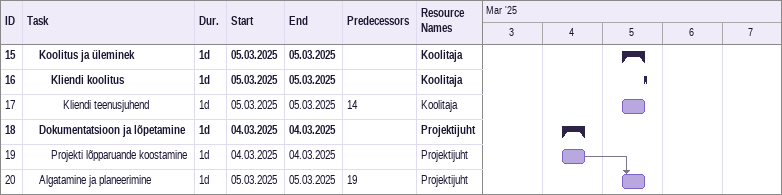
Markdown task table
| ID | Level | Task | Duration | Start | Finish | Predecessors | Resources |
|---|---|---|---|---|---|---|---|
| 15 | 2 | **Koolitus ja üleminek** | 1d | 2025-03-05 | 2025-03-05 |  | Koolitaja |
| 16 | 3 | **Kliendi koolitus** | 1d | 2025-03-05 | 2025-03-05 |  | Koolitaja |
| 17 | 4 | Kliendi teenusjuhend | 1d | 2025-03-05 | 2025-03-05 | 14 | Koolitaja |
| 18 | 2 | **Dokumentatsioon ja lõpetamine** | 1d | 2025-03-04 | 2025-03-04 |  | Projektijuht |
| 19 | 3 | Projekti lõpparuande koostamine | 1d | 2025-03-04 | 2025-03-04 |  | Projektijuht |
| 20 | 2 | Algatamine ja planeerimine | 1d | 2025-03-05 | 2025-03-05 | 19 | Projektijuht |
